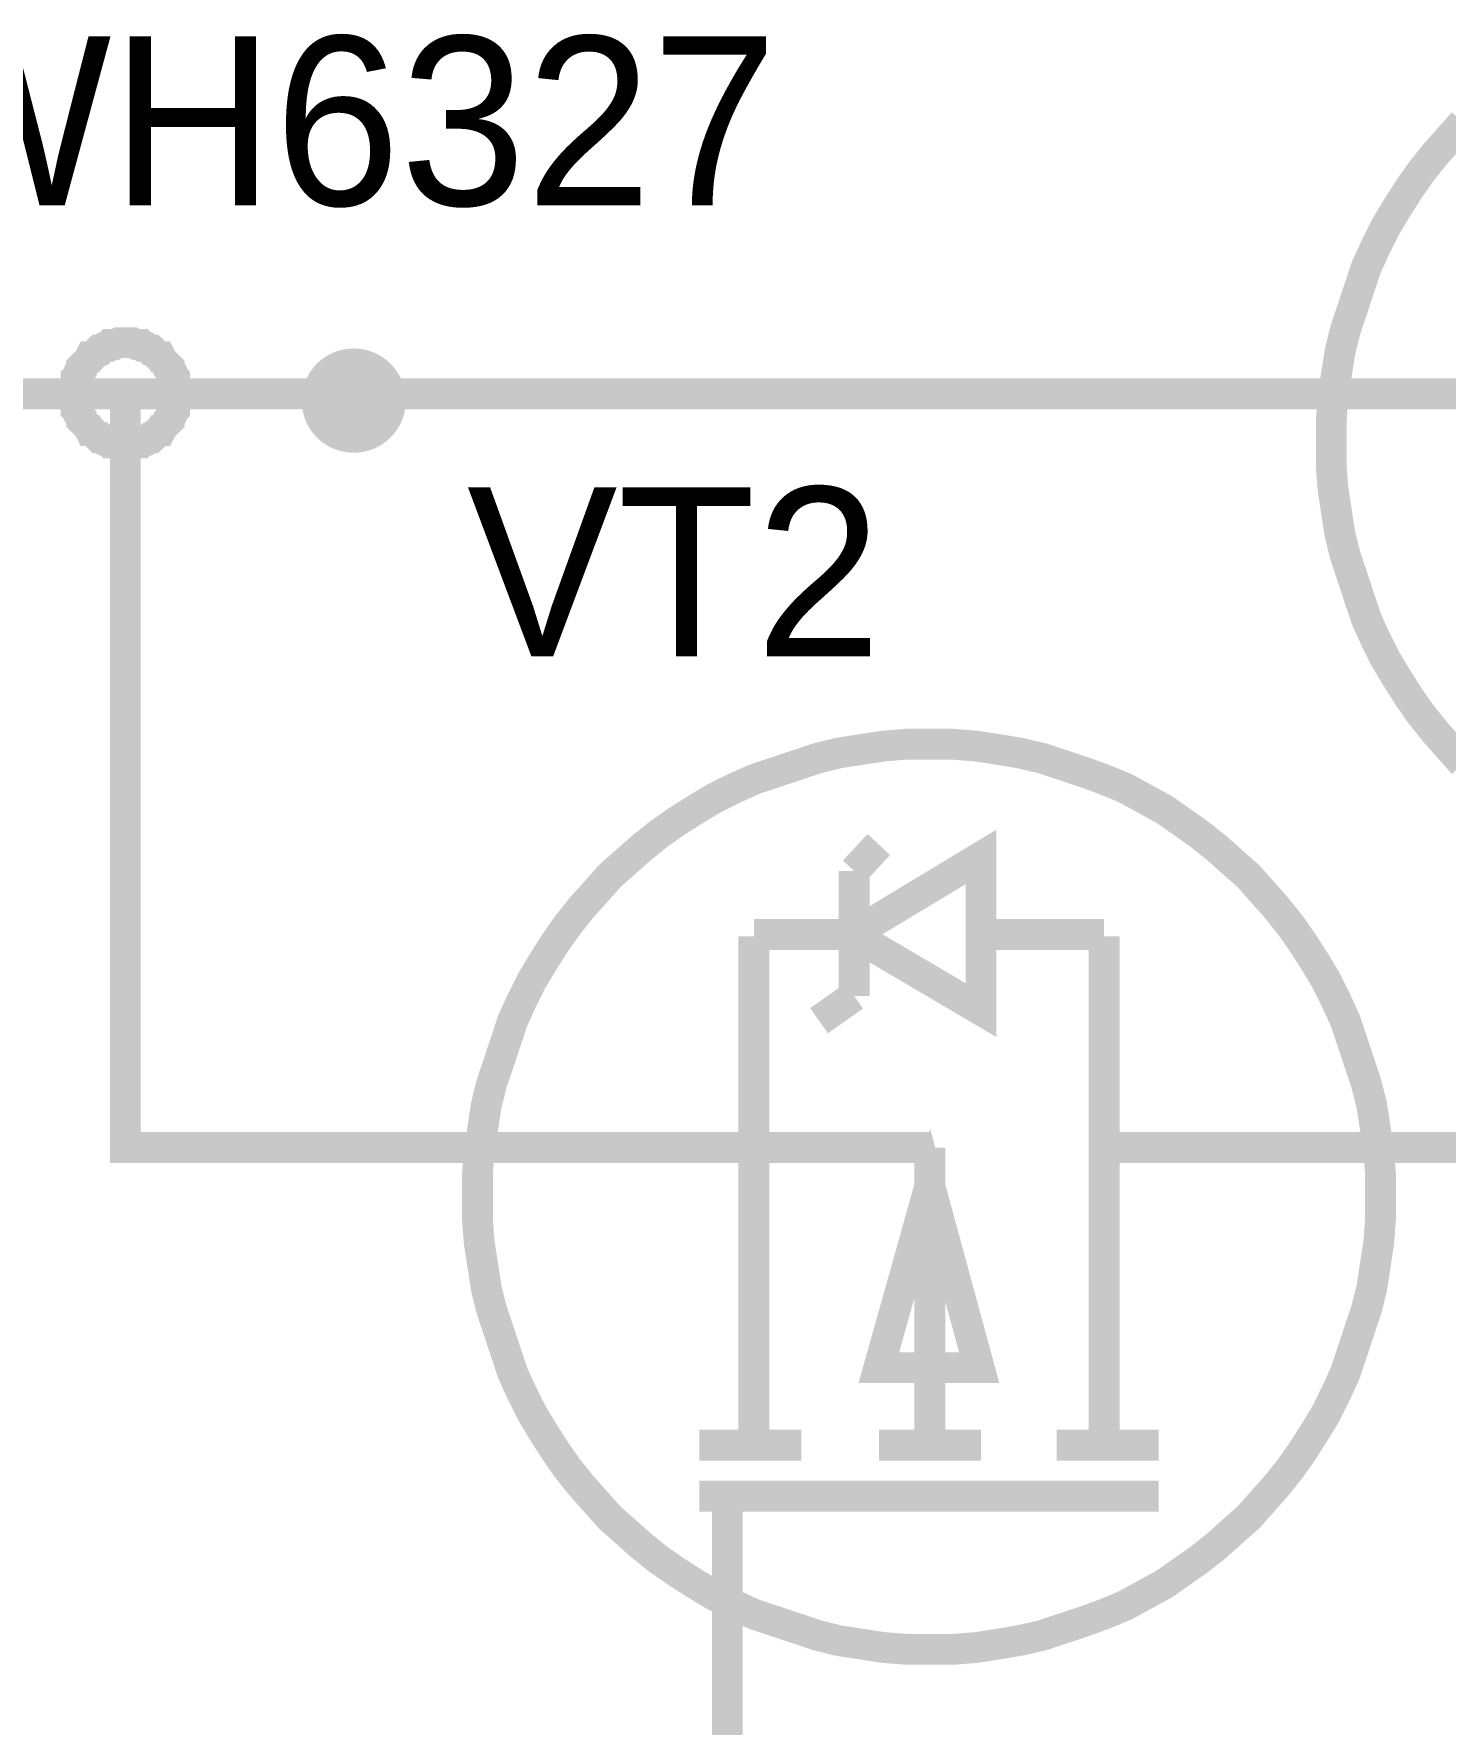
# Model space of a CAD drawing. Extents: x 7 to 406, y 3 to 288.
# Drawn here: x 103.38 to 117.14, y 73.6 to 90.07 of the extents above; entities that cross this region are included whole.
import ezdxf

# ---------------------------------------------------------------- set-up
doc = ezdxf.new("R2010")
doc.units = 0
doc.layers.add('SHEET', color=255, linetype='CONTINUOUS')

msp = doc.modelspace()

# ---------------------------------------------------------------- linework, layer by layer
at = {"layer": 'SHEET', "const_width": 0.3}
for points in [[(116.027, 86.086), (116.027, 86.309), (116.044, 86.532), (116.078, 86.755), (116.113, 86.978), (116.164, 87.184), (116.233, 87.39), (116.301, 87.596), (116.37, 87.802), (116.456, 87.99), (116.559, 88.196), (116.662, 88.368), (116.782, 88.557), (116.902, 88.728), (117.039, 88.9), (117.176, 89.054), (117.314, 89.209)], [(117.314, 89.209), (117.176, 89.054), (117.039, 88.9), (116.902, 88.728), (116.782, 88.557), (116.662, 88.368), (116.559, 88.196), (116.456, 87.99), (116.37, 87.802), (116.301, 87.596), (116.233, 87.39), (116.164, 87.184), (116.113, 86.978), (116.078, 86.755), (116.044, 86.532), (116.027, 86.309), (116.027, 86.086)], [(103.777, 86.566), (103.777, 86.583), (103.777, 86.618), (103.777, 86.635), (103.795, 86.669), (103.795, 86.686), (103.795, 86.721), (103.812, 86.738), (103.812, 86.755), (103.829, 86.789), (103.846, 86.806), (103.846, 86.824), (103.863, 86.841), (103.88, 86.858), (103.898, 86.875), (103.915, 86.892), (103.932, 86.926), (103.949, 86.926), (103.966, 86.944), (103.983, 86.961), (104.001, 86.978), (104.018, 86.995), (104.035, 86.995), (104.052, 87.012), (104.086, 87.029), (104.103, 87.029), (104.121, 87.047), (104.155, 87.047), (104.172, 87.047), (104.206, 87.064), (104.224, 87.064), (104.258, 87.064), (104.275, 87.064)], [(103.777, 86.566), (103.777, 86.583), (103.777, 86.618), (103.777, 86.635), (103.795, 86.669), (103.795, 86.686), (103.795, 86.721), (103.812, 86.738), (103.812, 86.755), (103.829, 86.789), (103.846, 86.806), (103.846, 86.824), (103.863, 86.841), (103.88, 86.858), (103.898, 86.875), (103.915, 86.892), (103.932, 86.926), (103.949, 86.926), (103.966, 86.944), (103.983, 86.961), (104.001, 86.978), (104.018, 86.995), (104.035, 86.995), (104.052, 87.012), (104.086, 87.029), (104.103, 87.029), (104.121, 87.047), (104.155, 87.047), (104.172, 87.047), (104.206, 87.064), (104.224, 87.064), (104.258, 87.064), (104.275, 87.064)], [(103.777, 86.566), (103.777, 86.583), (103.777, 86.618), (103.777, 86.635), (103.795, 86.669), (103.795, 86.686), (103.795, 86.721), (103.812, 86.738), (103.812, 86.755), (103.829, 86.789), (103.846, 86.806), (103.846, 86.824), (103.863, 86.841), (103.88, 86.858), (103.898, 86.875), (103.915, 86.892), (103.932, 86.926), (103.949, 86.926), (103.966, 86.944), (103.983, 86.961), (104.001, 86.978), (104.018, 86.995), (104.035, 86.995), (104.052, 87.012), (104.086, 87.029), (104.103, 87.029), (104.121, 87.047), (104.155, 87.047), (104.172, 87.047), (104.206, 87.064), (104.224, 87.064), (104.258, 87.064), (104.275, 87.064)], [(103.777, 86.566), (103.777, 86.583), (103.777, 86.618), (103.777, 86.635), (103.795, 86.669), (103.795, 86.686), (103.795, 86.721), (103.812, 86.738), (103.812, 86.755), (103.829, 86.789), (103.846, 86.806), (103.846, 86.824), (103.863, 86.841), (103.88, 86.858), (103.898, 86.875), (103.915, 86.892), (103.932, 86.926), (103.949, 86.926), (103.966, 86.944), (103.983, 86.961), (104.001, 86.978), (104.018, 86.995), (104.035, 86.995), (104.052, 87.012), (104.086, 87.029), (104.103, 87.029), (104.121, 87.047), (104.155, 87.047), (104.172, 87.047), (104.206, 87.064), (104.224, 87.064), (104.258, 87.064), (104.275, 87.064)], [(103.777, 86.566), (103.777, 86.583), (103.777, 86.618), (103.777, 86.635), (103.795, 86.669), (103.795, 86.686), (103.795, 86.721), (103.812, 86.738), (103.812, 86.755), (103.829, 86.789), (103.846, 86.806), (103.846, 86.824), (103.863, 86.841), (103.88, 86.858), (103.898, 86.875), (103.915, 86.892), (103.932, 86.926), (103.949, 86.926), (103.966, 86.944), (103.983, 86.961), (104.001, 86.978), (104.018, 86.995), (104.035, 86.995), (104.052, 87.012), (104.086, 87.029), (104.103, 87.029), (104.121, 87.047), (104.155, 87.047), (104.172, 87.047), (104.206, 87.064), (104.224, 87.064), (104.258, 87.064), (104.275, 87.064)], [(103.777, 86.566), (103.777, 86.583), (103.777, 86.618), (103.777, 86.635), (103.795, 86.669), (103.795, 86.686), (103.795, 86.721), (103.812, 86.738), (103.812, 86.755), (103.829, 86.789), (103.846, 86.806), (103.846, 86.824), (103.863, 86.841), (103.88, 86.858), (103.898, 86.875), (103.915, 86.892), (103.932, 86.926), (103.949, 86.926), (103.966, 86.944), (103.983, 86.961), (104.001, 86.978), (104.018, 86.995), (104.035, 86.995), (104.052, 87.012), (104.086, 87.029), (104.103, 87.029), (104.121, 87.047), (104.155, 87.047), (104.172, 87.047), (104.206, 87.064), (104.224, 87.064), (104.258, 87.064), (104.275, 87.064)], [(103.777, 86.566), (103.777, 86.583), (103.777, 86.618), (103.777, 86.635), (103.795, 86.669), (103.795, 86.686), (103.795, 86.721), (103.812, 86.738), (103.812, 86.755), (103.829, 86.789), (103.846, 86.806), (103.846, 86.824), (103.863, 86.841), (103.88, 86.858), (103.898, 86.875), (103.915, 86.892), (103.932, 86.926), (103.949, 86.926), (103.966, 86.944), (103.983, 86.961), (104.001, 86.978), (104.018, 86.995), (104.035, 86.995), (104.052, 87.012), (104.086, 87.029), (104.103, 87.029), (104.121, 87.047), (104.155, 87.047), (104.172, 87.047), (104.206, 87.064), (104.224, 87.064), (104.258, 87.064), (104.275, 87.064)], [(103.777, 86.566), (103.777, 86.583), (103.777, 86.618), (103.777, 86.635), (103.795, 86.669), (103.795, 86.686), (103.795, 86.721), (103.812, 86.738), (103.812, 86.755), (103.829, 86.789), (103.846, 86.806), (103.846, 86.824), (103.863, 86.841), (103.88, 86.858), (103.898, 86.875), (103.915, 86.892), (103.932, 86.926), (103.949, 86.926), (103.966, 86.944), (103.983, 86.961), (104.001, 86.978), (104.018, 86.995), (104.035, 86.995), (104.052, 87.012), (104.086, 87.029), (104.103, 87.029), (104.121, 87.047), (104.155, 87.047), (104.172, 87.047), (104.206, 87.064), (104.224, 87.064), (104.258, 87.064), (104.275, 87.064)], [(103.777, 86.566), (103.777, 86.583), (103.777, 86.618), (103.777, 86.635), (103.795, 86.669), (103.795, 86.686), (103.795, 86.721), (103.812, 86.738), (103.812, 86.755), (103.829, 86.789), (103.846, 86.806), (103.846, 86.824), (103.863, 86.841), (103.88, 86.858), (103.898, 86.875), (103.915, 86.892), (103.932, 86.926), (103.949, 86.926), (103.966, 86.944), (103.983, 86.961), (104.001, 86.978), (104.018, 86.995), (104.035, 86.995), (104.052, 87.012), (104.086, 87.029), (104.103, 87.029), (104.121, 87.047), (104.155, 87.047), (104.172, 87.047), (104.206, 87.064), (104.224, 87.064), (104.258, 87.064), (104.275, 87.064)], [(103.777, 86.566), (103.777, 86.583), (103.777, 86.618), (103.777, 86.635), (103.795, 86.669), (103.795, 86.686), (103.795, 86.721), (103.812, 86.738), (103.812, 86.755), (103.829, 86.789), (103.846, 86.806), (103.846, 86.824), (103.863, 86.841), (103.88, 86.858), (103.898, 86.875), (103.915, 86.892), (103.932, 86.926), (103.949, 86.926), (103.966, 86.944), (103.983, 86.961), (104.001, 86.978), (104.018, 86.995), (104.035, 86.995), (104.052, 87.012), (104.086, 87.029), (104.103, 87.029), (104.121, 87.047), (104.155, 87.047), (104.172, 87.047), (104.206, 87.064), (104.224, 87.064), (104.258, 87.064), (104.275, 87.064)], [(103.777, 86.566), (103.777, 86.583), (103.777, 86.618), (103.777, 86.635), (103.795, 86.669), (103.795, 86.686), (103.795, 86.721), (103.812, 86.738), (103.812, 86.755), (103.829, 86.789), (103.846, 86.806), (103.846, 86.824), (103.863, 86.841), (103.88, 86.858), (103.898, 86.875), (103.915, 86.892), (103.932, 86.926), (103.949, 86.926), (103.966, 86.944), (103.983, 86.961), (104.001, 86.978), (104.018, 86.995), (104.035, 86.995), (104.052, 87.012), (104.086, 87.029), (104.103, 87.029), (104.121, 87.047), (104.155, 87.047), (104.172, 87.047), (104.206, 87.064), (104.224, 87.064), (104.258, 87.064), (104.275, 87.064)], [(103.777, 86.566), (103.777, 86.583), (103.777, 86.618), (103.777, 86.635), (103.795, 86.669), (103.795, 86.686), (103.795, 86.721), (103.812, 86.738), (103.812, 86.755), (103.829, 86.789), (103.846, 86.806), (103.846, 86.824), (103.863, 86.841), (103.88, 86.858), (103.898, 86.875), (103.915, 86.892), (103.932, 86.926), (103.949, 86.926), (103.966, 86.944), (103.983, 86.961), (104.001, 86.978), (104.018, 86.995), (104.035, 86.995), (104.052, 87.012), (104.086, 87.029), (104.103, 87.029), (104.121, 87.047), (104.155, 87.047), (104.172, 87.047), (104.206, 87.064), (104.224, 87.064), (104.258, 87.064), (104.275, 87.064)], [(104.275, 87.064), (104.275, 87.064)], [(104.275, 87.064), (104.292, 87.064), (104.326, 87.064), (104.344, 87.064), (104.378, 87.047), (104.395, 87.047), (104.429, 87.047), (104.447, 87.029), (104.464, 87.029), (104.498, 87.012), (104.515, 86.995), (104.532, 86.995), (104.55, 86.978), (104.567, 86.961), (104.584, 86.944), (104.601, 86.926), (104.618, 86.926), (104.635, 86.892), (104.652, 86.875), (104.67, 86.858), (104.687, 86.841), (104.704, 86.824), (104.704, 86.806), (104.721, 86.789), (104.738, 86.755), (104.738, 86.738), (104.755, 86.721), (104.755, 86.686), (104.755, 86.669), (104.773, 86.635), (104.773, 86.618), (104.773, 86.583), (104.773, 86.566)], [(104.275, 87.064), (104.275, 87.064)], [(104.275, 87.064), (104.292, 87.064), (104.326, 87.064), (104.344, 87.064), (104.378, 87.047), (104.395, 87.047), (104.429, 87.047), (104.447, 87.029), (104.464, 87.029), (104.498, 87.012), (104.515, 86.995), (104.532, 86.995), (104.55, 86.978), (104.567, 86.961), (104.584, 86.944), (104.601, 86.926), (104.618, 86.926), (104.635, 86.892), (104.652, 86.875), (104.67, 86.858), (104.687, 86.841), (104.704, 86.824), (104.704, 86.806), (104.721, 86.789), (104.738, 86.755), (104.738, 86.738), (104.755, 86.721), (104.755, 86.686), (104.755, 86.669), (104.773, 86.635), (104.773, 86.618), (104.773, 86.583), (104.773, 86.566)], [(104.275, 87.064), (104.275, 87.064)], [(104.275, 87.064), (104.292, 87.064), (104.326, 87.064), (104.344, 87.064), (104.378, 87.047), (104.395, 87.047), (104.429, 87.047), (104.447, 87.029), (104.464, 87.029), (104.498, 87.012), (104.515, 86.995), (104.532, 86.995), (104.55, 86.978), (104.567, 86.961), (104.584, 86.944), (104.601, 86.926), (104.618, 86.926), (104.635, 86.892), (104.652, 86.875), (104.67, 86.858), (104.687, 86.841), (104.704, 86.824), (104.704, 86.806), (104.721, 86.789), (104.738, 86.755), (104.738, 86.738), (104.755, 86.721), (104.755, 86.686), (104.755, 86.669), (104.773, 86.635), (104.773, 86.618), (104.773, 86.583), (104.773, 86.566)], [(104.275, 87.064), (104.275, 87.064)], [(104.275, 87.064), (104.292, 87.064), (104.326, 87.064), (104.344, 87.064), (104.378, 87.047), (104.395, 87.047), (104.429, 87.047), (104.447, 87.029), (104.464, 87.029), (104.498, 87.012), (104.515, 86.995), (104.532, 86.995), (104.55, 86.978), (104.567, 86.961), (104.584, 86.944), (104.601, 86.926), (104.618, 86.926), (104.635, 86.892), (104.652, 86.875), (104.67, 86.858), (104.687, 86.841), (104.704, 86.824), (104.704, 86.806), (104.721, 86.789), (104.738, 86.755), (104.738, 86.738), (104.755, 86.721), (104.755, 86.686), (104.755, 86.669), (104.773, 86.635), (104.773, 86.618), (104.773, 86.583), (104.773, 86.566)], [(104.275, 87.064), (104.275, 87.064)], [(104.275, 87.064), (104.292, 87.064), (104.326, 87.064), (104.344, 87.064), (104.378, 87.047), (104.395, 87.047), (104.429, 87.047), (104.447, 87.029), (104.464, 87.029), (104.498, 87.012), (104.515, 86.995), (104.532, 86.995), (104.55, 86.978), (104.567, 86.961), (104.584, 86.944), (104.601, 86.926), (104.618, 86.926), (104.635, 86.892), (104.652, 86.875), (104.67, 86.858), (104.687, 86.841), (104.704, 86.824), (104.704, 86.806), (104.721, 86.789), (104.738, 86.755), (104.738, 86.738), (104.755, 86.721), (104.755, 86.686), (104.755, 86.669), (104.773, 86.635), (104.773, 86.618), (104.773, 86.583), (104.773, 86.566)], [(104.275, 87.064), (104.275, 87.064)], [(104.275, 87.064), (104.292, 87.064), (104.326, 87.064), (104.344, 87.064), (104.378, 87.047), (104.395, 87.047), (104.429, 87.047), (104.447, 87.029), (104.464, 87.029), (104.498, 87.012), (104.515, 86.995), (104.532, 86.995), (104.55, 86.978), (104.567, 86.961), (104.584, 86.944), (104.601, 86.926), (104.618, 86.926), (104.635, 86.892), (104.652, 86.875), (104.67, 86.858), (104.687, 86.841), (104.704, 86.824), (104.704, 86.806), (104.721, 86.789), (104.738, 86.755), (104.738, 86.738), (104.755, 86.721), (104.755, 86.686), (104.755, 86.669), (104.773, 86.635), (104.773, 86.618), (104.773, 86.583), (104.773, 86.566)], [(104.275, 87.064), (104.275, 87.064)], [(104.275, 87.064), (104.292, 87.064), (104.326, 87.064), (104.344, 87.064), (104.378, 87.047), (104.395, 87.047), (104.429, 87.047), (104.447, 87.029), (104.464, 87.029), (104.498, 87.012), (104.515, 86.995), (104.532, 86.995), (104.55, 86.978), (104.567, 86.961), (104.584, 86.944), (104.601, 86.926), (104.618, 86.926), (104.635, 86.892), (104.652, 86.875), (104.67, 86.858), (104.687, 86.841), (104.704, 86.824), (104.704, 86.806), (104.721, 86.789), (104.738, 86.755), (104.738, 86.738), (104.755, 86.721), (104.755, 86.686), (104.755, 86.669), (104.773, 86.635), (104.773, 86.618), (104.773, 86.583), (104.773, 86.566)], [(104.275, 87.064), (104.275, 87.064)], [(104.275, 87.064), (104.292, 87.064), (104.326, 87.064), (104.344, 87.064), (104.378, 87.047), (104.395, 87.047), (104.429, 87.047), (104.447, 87.029), (104.464, 87.029), (104.498, 87.012), (104.515, 86.995), (104.532, 86.995), (104.55, 86.978), (104.567, 86.961), (104.584, 86.944), (104.601, 86.926), (104.618, 86.926), (104.635, 86.892), (104.652, 86.875), (104.67, 86.858), (104.687, 86.841), (104.704, 86.824), (104.704, 86.806), (104.721, 86.789), (104.738, 86.755), (104.738, 86.738), (104.755, 86.721), (104.755, 86.686), (104.755, 86.669), (104.773, 86.635), (104.773, 86.618), (104.773, 86.583), (104.773, 86.566)], [(104.275, 87.064), (104.275, 87.064)], [(104.275, 87.064), (104.292, 87.064), (104.326, 87.064), (104.344, 87.064), (104.378, 87.047), (104.395, 87.047), (104.429, 87.047), (104.447, 87.029), (104.464, 87.029), (104.498, 87.012), (104.515, 86.995), (104.532, 86.995), (104.55, 86.978), (104.567, 86.961), (104.584, 86.944), (104.601, 86.926), (104.618, 86.926), (104.635, 86.892), (104.652, 86.875), (104.67, 86.858), (104.687, 86.841), (104.704, 86.824), (104.704, 86.806), (104.721, 86.789), (104.738, 86.755), (104.738, 86.738), (104.755, 86.721), (104.755, 86.686), (104.755, 86.669), (104.773, 86.635), (104.773, 86.618), (104.773, 86.583), (104.773, 86.566)], [(104.275, 87.064), (104.275, 87.064)], [(104.275, 87.064), (104.292, 87.064), (104.326, 87.064), (104.344, 87.064), (104.378, 87.047), (104.395, 87.047), (104.429, 87.047), (104.447, 87.029), (104.464, 87.029), (104.498, 87.012), (104.515, 86.995), (104.532, 86.995), (104.55, 86.978), (104.567, 86.961), (104.584, 86.944), (104.601, 86.926), (104.618, 86.926), (104.635, 86.892), (104.652, 86.875), (104.67, 86.858), (104.687, 86.841), (104.704, 86.824), (104.704, 86.806), (104.721, 86.789), (104.738, 86.755), (104.738, 86.738), (104.755, 86.721), (104.755, 86.686), (104.755, 86.669), (104.773, 86.635), (104.773, 86.618), (104.773, 86.583), (104.773, 86.566)], [(104.275, 87.064), (104.275, 87.064)], [(104.275, 87.064), (104.292, 87.064), (104.326, 87.064), (104.344, 87.064), (104.378, 87.047), (104.395, 87.047), (104.429, 87.047), (104.447, 87.029), (104.464, 87.029), (104.498, 87.012), (104.515, 86.995), (104.532, 86.995), (104.55, 86.978), (104.567, 86.961), (104.584, 86.944), (104.601, 86.926), (104.618, 86.926), (104.635, 86.892), (104.652, 86.875), (104.67, 86.858), (104.687, 86.841), (104.704, 86.824), (104.704, 86.806), (104.721, 86.789), (104.738, 86.755), (104.738, 86.738), (104.755, 86.721), (104.755, 86.686), (104.755, 86.669), (104.773, 86.635), (104.773, 86.618), (104.773, 86.583), (104.773, 86.566)], [(104.275, 87.064), (104.275, 87.064)], [(104.275, 87.064), (104.292, 87.064), (104.326, 87.064), (104.344, 87.064), (104.378, 87.047), (104.395, 87.047), (104.429, 87.047), (104.447, 87.029), (104.464, 87.029), (104.498, 87.012), (104.515, 86.995), (104.532, 86.995), (104.55, 86.978), (104.567, 86.961), (104.584, 86.944), (104.601, 86.926), (104.618, 86.926), (104.635, 86.892), (104.652, 86.875), (104.67, 86.858), (104.687, 86.841), (104.704, 86.824), (104.704, 86.806), (104.721, 86.789), (104.738, 86.755), (104.738, 86.738), (104.755, 86.721), (104.755, 86.686), (104.755, 86.669), (104.773, 86.635), (104.773, 86.618), (104.773, 86.583), (104.773, 86.566)], [(104.275, 86.566), (96.452, 86.566), (84.202, 86.566), (68.539, 86.566)], [(104.275, 86.069), (104.258, 86.069), (104.224, 86.069), (104.206, 86.069), (104.172, 86.086), (104.155, 86.086), (104.121, 86.086), (104.103, 86.103), (104.086, 86.103), (104.052, 86.12), (104.035, 86.137), (104.018, 86.137), (104.001, 86.154), (103.983, 86.172), (103.966, 86.189), (103.949, 86.206), (103.932, 86.206), (103.915, 86.24), (103.898, 86.257), (103.88, 86.274), (103.863, 86.292), (103.846, 86.309), (103.846, 86.326), (103.829, 86.343), (103.812, 86.377), (103.812, 86.395), (103.795, 86.412), (103.795, 86.446), (103.795, 86.463), (103.777, 86.498), (103.777, 86.515), (103.777, 86.549), (103.777, 86.566)], [(103.777, 86.566), (103.777, 86.566)], [(104.275, 86.069), (104.258, 86.069), (104.224, 86.069), (104.206, 86.069), (104.172, 86.086), (104.155, 86.086), (104.121, 86.086), (104.103, 86.103), (104.086, 86.103), (104.052, 86.12), (104.035, 86.137), (104.018, 86.137), (104.001, 86.154), (103.983, 86.172), (103.966, 86.189), (103.949, 86.206), (103.932, 86.206), (103.915, 86.24), (103.898, 86.257), (103.88, 86.274), (103.863, 86.292), (103.846, 86.309), (103.846, 86.326), (103.829, 86.343), (103.812, 86.377), (103.812, 86.395), (103.795, 86.412), (103.795, 86.446), (103.795, 86.463), (103.777, 86.498), (103.777, 86.515), (103.777, 86.549), (103.777, 86.566)], [(103.777, 86.566), (103.777, 86.566)], [(104.275, 86.069), (104.258, 86.069), (104.224, 86.069), (104.206, 86.069), (104.172, 86.086), (104.155, 86.086), (104.121, 86.086), (104.103, 86.103), (104.086, 86.103), (104.052, 86.12), (104.035, 86.137), (104.018, 86.137), (104.001, 86.154), (103.983, 86.172), (103.966, 86.189), (103.949, 86.206), (103.932, 86.206), (103.915, 86.24), (103.898, 86.257), (103.88, 86.274), (103.863, 86.292), (103.846, 86.309), (103.846, 86.326), (103.829, 86.343), (103.812, 86.377), (103.812, 86.395), (103.795, 86.412), (103.795, 86.446), (103.795, 86.463), (103.777, 86.498), (103.777, 86.515), (103.777, 86.549), (103.777, 86.566)], [(103.777, 86.566), (103.777, 86.566)], [(104.275, 86.069), (104.258, 86.069), (104.224, 86.069), (104.206, 86.069), (104.172, 86.086), (104.155, 86.086), (104.121, 86.086), (104.103, 86.103), (104.086, 86.103), (104.052, 86.12), (104.035, 86.137), (104.018, 86.137), (104.001, 86.154), (103.983, 86.172), (103.966, 86.189), (103.949, 86.206), (103.932, 86.206), (103.915, 86.24), (103.898, 86.257), (103.88, 86.274), (103.863, 86.292), (103.846, 86.309), (103.846, 86.326), (103.829, 86.343), (103.812, 86.377), (103.812, 86.395), (103.795, 86.412), (103.795, 86.446), (103.795, 86.463), (103.777, 86.498), (103.777, 86.515), (103.777, 86.549), (103.777, 86.566)], [(103.777, 86.566), (103.777, 86.566)], [(104.275, 86.069), (104.258, 86.069), (104.224, 86.069), (104.206, 86.069), (104.172, 86.086), (104.155, 86.086), (104.121, 86.086), (104.103, 86.103), (104.086, 86.103), (104.052, 86.12), (104.035, 86.137), (104.018, 86.137), (104.001, 86.154), (103.983, 86.172), (103.966, 86.189), (103.949, 86.206), (103.932, 86.206), (103.915, 86.24), (103.898, 86.257), (103.88, 86.274), (103.863, 86.292), (103.846, 86.309), (103.846, 86.326), (103.829, 86.343), (103.812, 86.377), (103.812, 86.395), (103.795, 86.412), (103.795, 86.446), (103.795, 86.463), (103.777, 86.498), (103.777, 86.515), (103.777, 86.549), (103.777, 86.566)], [(103.777, 86.566), (103.777, 86.566)], [(104.275, 86.069), (104.258, 86.069), (104.224, 86.069), (104.206, 86.069), (104.172, 86.086), (104.155, 86.086), (104.121, 86.086), (104.103, 86.103), (104.086, 86.103), (104.052, 86.12), (104.035, 86.137), (104.018, 86.137), (104.001, 86.154), (103.983, 86.172), (103.966, 86.189), (103.949, 86.206), (103.932, 86.206), (103.915, 86.24), (103.898, 86.257), (103.88, 86.274), (103.863, 86.292), (103.846, 86.309), (103.846, 86.326), (103.829, 86.343), (103.812, 86.377), (103.812, 86.395), (103.795, 86.412), (103.795, 86.446), (103.795, 86.463), (103.777, 86.498), (103.777, 86.515), (103.777, 86.549), (103.777, 86.566)], [(103.777, 86.566), (103.777, 86.566)], [(104.275, 86.069), (104.258, 86.069), (104.224, 86.069), (104.206, 86.069), (104.172, 86.086), (104.155, 86.086), (104.121, 86.086), (104.103, 86.103), (104.086, 86.103), (104.052, 86.12), (104.035, 86.137), (104.018, 86.137), (104.001, 86.154), (103.983, 86.172), (103.966, 86.189), (103.949, 86.206), (103.932, 86.206), (103.915, 86.24), (103.898, 86.257), (103.88, 86.274), (103.863, 86.292), (103.846, 86.309), (103.846, 86.326), (103.829, 86.343), (103.812, 86.377), (103.812, 86.395), (103.795, 86.412), (103.795, 86.446), (103.795, 86.463), (103.777, 86.498), (103.777, 86.515), (103.777, 86.549), (103.777, 86.566)], [(103.777, 86.566), (103.777, 86.566)], [(104.275, 86.069), (104.258, 86.069), (104.224, 86.069), (104.206, 86.069), (104.172, 86.086), (104.155, 86.086), (104.121, 86.086), (104.103, 86.103), (104.086, 86.103), (104.052, 86.12), (104.035, 86.137), (104.018, 86.137), (104.001, 86.154), (103.983, 86.172), (103.966, 86.189), (103.949, 86.206), (103.932, 86.206), (103.915, 86.24), (103.898, 86.257), (103.88, 86.274), (103.863, 86.292), (103.846, 86.309), (103.846, 86.326), (103.829, 86.343), (103.812, 86.377), (103.812, 86.395), (103.795, 86.412), (103.795, 86.446), (103.795, 86.463), (103.777, 86.498), (103.777, 86.515), (103.777, 86.549), (103.777, 86.566)], [(103.777, 86.566), (103.777, 86.566)], [(104.275, 86.069), (104.258, 86.069), (104.224, 86.069), (104.206, 86.069), (104.172, 86.086), (104.155, 86.086), (104.121, 86.086), (104.103, 86.103), (104.086, 86.103), (104.052, 86.12), (104.035, 86.137), (104.018, 86.137), (104.001, 86.154), (103.983, 86.172), (103.966, 86.189), (103.949, 86.206), (103.932, 86.206), (103.915, 86.24), (103.898, 86.257), (103.88, 86.274), (103.863, 86.292), (103.846, 86.309), (103.846, 86.326), (103.829, 86.343), (103.812, 86.377), (103.812, 86.395), (103.795, 86.412), (103.795, 86.446), (103.795, 86.463), (103.777, 86.498), (103.777, 86.515), (103.777, 86.549), (103.777, 86.566)], [(103.777, 86.566), (103.777, 86.566)], [(104.275, 86.069), (104.258, 86.069), (104.224, 86.069), (104.206, 86.069), (104.172, 86.086), (104.155, 86.086), (104.121, 86.086), (104.103, 86.103), (104.086, 86.103), (104.052, 86.12), (104.035, 86.137), (104.018, 86.137), (104.001, 86.154), (103.983, 86.172), (103.966, 86.189), (103.949, 86.206), (103.932, 86.206), (103.915, 86.24), (103.898, 86.257), (103.88, 86.274), (103.863, 86.292), (103.846, 86.309), (103.846, 86.326), (103.829, 86.343), (103.812, 86.377), (103.812, 86.395), (103.795, 86.412), (103.795, 86.446), (103.795, 86.463), (103.777, 86.498), (103.777, 86.515), (103.777, 86.549), (103.777, 86.566)], [(103.777, 86.566), (103.777, 86.566)], [(104.275, 86.069), (104.258, 86.069), (104.224, 86.069), (104.206, 86.069), (104.172, 86.086), (104.155, 86.086), (104.121, 86.086), (104.103, 86.103), (104.086, 86.103), (104.052, 86.12), (104.035, 86.137), (104.018, 86.137), (104.001, 86.154), (103.983, 86.172), (103.966, 86.189), (103.949, 86.206), (103.932, 86.206), (103.915, 86.24), (103.898, 86.257), (103.88, 86.274), (103.863, 86.292), (103.846, 86.309), (103.846, 86.326), (103.829, 86.343), (103.812, 86.377), (103.812, 86.395), (103.795, 86.412), (103.795, 86.446), (103.795, 86.463), (103.777, 86.498), (103.777, 86.515), (103.777, 86.549), (103.777, 86.566)], [(103.777, 86.566), (103.777, 86.566)], [(104.275, 86.069), (104.258, 86.069), (104.224, 86.069), (104.206, 86.069), (104.172, 86.086), (104.155, 86.086), (104.121, 86.086), (104.103, 86.103), (104.086, 86.103), (104.052, 86.12), (104.035, 86.137), (104.018, 86.137), (104.001, 86.154), (103.983, 86.172), (103.966, 86.189), (103.949, 86.206), (103.932, 86.206), (103.915, 86.24), (103.898, 86.257), (103.88, 86.274), (103.863, 86.292), (103.846, 86.309), (103.846, 86.326), (103.829, 86.343), (103.812, 86.377), (103.812, 86.395), (103.795, 86.412), (103.795, 86.446), (103.795, 86.463), (103.777, 86.498), (103.777, 86.515), (103.777, 86.549), (103.777, 86.566)], [(103.777, 86.566), (103.777, 86.566)], [(106.231, 79.222), (104.275, 79.222), (104.275, 86.566)], [(104.773, 86.566), (104.773, 86.549), (104.773, 86.515), (104.773, 86.498), (104.755, 86.463), (104.755, 86.446), (104.755, 86.412), (104.738, 86.395), (104.738, 86.377), (104.721, 86.343), (104.704, 86.326), (104.704, 86.309), (104.687, 86.292), (104.67, 86.274), (104.652, 86.257), (104.635, 86.24), (104.618, 86.206), (104.601, 86.206), (104.584, 86.189), (104.567, 86.172), (104.55, 86.154), (104.532, 86.137), (104.515, 86.137), (104.498, 86.12), (104.464, 86.103), (104.447, 86.103), (104.429, 86.086), (104.395, 86.086), (104.378, 86.086), (104.344, 86.069), (104.326, 86.069), (104.292, 86.069), (104.275, 86.069)], [(104.773, 86.566), (104.773, 86.549), (104.773, 86.515), (104.773, 86.498), (104.755, 86.463), (104.755, 86.446), (104.755, 86.412), (104.738, 86.395), (104.738, 86.377), (104.721, 86.343), (104.704, 86.326), (104.704, 86.309), (104.687, 86.292), (104.67, 86.274), (104.652, 86.257), (104.635, 86.24), (104.618, 86.206), (104.601, 86.206), (104.584, 86.189), (104.567, 86.172), (104.55, 86.154), (104.532, 86.137), (104.515, 86.137), (104.498, 86.12), (104.464, 86.103), (104.447, 86.103), (104.429, 86.086), (104.395, 86.086), (104.378, 86.086), (104.344, 86.069), (104.326, 86.069), (104.292, 86.069), (104.275, 86.069)], [(104.275, 86.566), (114.552, 86.566)], [(104.773, 86.566), (104.773, 86.549), (104.773, 86.515), (104.773, 86.498), (104.755, 86.463), (104.755, 86.446), (104.755, 86.412), (104.738, 86.395), (104.738, 86.377), (104.721, 86.343), (104.704, 86.326), (104.704, 86.309), (104.687, 86.292), (104.67, 86.274), (104.652, 86.257), (104.635, 86.24), (104.618, 86.206), (104.601, 86.206), (104.584, 86.189), (104.567, 86.172), (104.55, 86.154), (104.532, 86.137), (104.515, 86.137), (104.498, 86.12), (104.464, 86.103), (104.447, 86.103), (104.429, 86.086), (104.395, 86.086), (104.378, 86.086), (104.344, 86.069), (104.326, 86.069), (104.292, 86.069), (104.275, 86.069)], [(104.773, 86.566), (104.773, 86.549), (104.773, 86.515), (104.773, 86.498), (104.755, 86.463), (104.755, 86.446), (104.755, 86.412), (104.738, 86.395), (104.738, 86.377), (104.721, 86.343), (104.704, 86.326), (104.704, 86.309), (104.687, 86.292), (104.67, 86.274), (104.652, 86.257), (104.635, 86.24), (104.618, 86.206), (104.601, 86.206), (104.584, 86.189), (104.567, 86.172), (104.55, 86.154), (104.532, 86.137), (104.515, 86.137), (104.498, 86.12), (104.464, 86.103), (104.447, 86.103), (104.429, 86.086), (104.395, 86.086), (104.378, 86.086), (104.344, 86.069), (104.326, 86.069), (104.292, 86.069), (104.275, 86.069)], [(104.773, 86.566), (104.773, 86.549), (104.773, 86.515), (104.773, 86.498), (104.755, 86.463), (104.755, 86.446), (104.755, 86.412), (104.738, 86.395), (104.738, 86.377), (104.721, 86.343), (104.704, 86.326), (104.704, 86.309), (104.687, 86.292), (104.67, 86.274), (104.652, 86.257), (104.635, 86.24), (104.618, 86.206), (104.601, 86.206), (104.584, 86.189), (104.567, 86.172), (104.55, 86.154), (104.532, 86.137), (104.515, 86.137), (104.498, 86.12), (104.464, 86.103), (104.447, 86.103), (104.429, 86.086), (104.395, 86.086), (104.378, 86.086), (104.344, 86.069), (104.326, 86.069), (104.292, 86.069), (104.275, 86.069)], [(104.773, 86.566), (104.773, 86.549), (104.773, 86.515), (104.773, 86.498), (104.755, 86.463), (104.755, 86.446), (104.755, 86.412), (104.738, 86.395), (104.738, 86.377), (104.721, 86.343), (104.704, 86.326), (104.704, 86.309), (104.687, 86.292), (104.67, 86.274), (104.652, 86.257), (104.635, 86.24), (104.618, 86.206), (104.601, 86.206), (104.584, 86.189), (104.567, 86.172), (104.55, 86.154), (104.532, 86.137), (104.515, 86.137), (104.498, 86.12), (104.464, 86.103), (104.447, 86.103), (104.429, 86.086), (104.395, 86.086), (104.378, 86.086), (104.344, 86.069), (104.326, 86.069), (104.292, 86.069), (104.275, 86.069)], [(104.773, 86.566), (104.773, 86.549), (104.773, 86.515), (104.773, 86.498), (104.755, 86.463), (104.755, 86.446), (104.755, 86.412), (104.738, 86.395), (104.738, 86.377), (104.721, 86.343), (104.704, 86.326), (104.704, 86.309), (104.687, 86.292), (104.67, 86.274), (104.652, 86.257), (104.635, 86.24), (104.618, 86.206), (104.601, 86.206), (104.584, 86.189), (104.567, 86.172), (104.55, 86.154), (104.532, 86.137), (104.515, 86.137), (104.498, 86.12), (104.464, 86.103), (104.447, 86.103), (104.429, 86.086), (104.395, 86.086), (104.378, 86.086), (104.344, 86.069), (104.326, 86.069), (104.292, 86.069), (104.275, 86.069)], [(104.773, 86.566), (104.773, 86.549), (104.773, 86.515), (104.773, 86.498), (104.755, 86.463), (104.755, 86.446), (104.755, 86.412), (104.738, 86.395), (104.738, 86.377), (104.721, 86.343), (104.704, 86.326), (104.704, 86.309), (104.687, 86.292), (104.67, 86.274), (104.652, 86.257), (104.635, 86.24), (104.618, 86.206), (104.601, 86.206), (104.584, 86.189), (104.567, 86.172), (104.55, 86.154), (104.532, 86.137), (104.515, 86.137), (104.498, 86.12), (104.464, 86.103), (104.447, 86.103), (104.429, 86.086), (104.395, 86.086), (104.378, 86.086), (104.344, 86.069), (104.326, 86.069), (104.292, 86.069), (104.275, 86.069)], [(104.773, 86.566), (104.773, 86.549), (104.773, 86.515), (104.773, 86.498), (104.755, 86.463), (104.755, 86.446), (104.755, 86.412), (104.738, 86.395), (104.738, 86.377), (104.721, 86.343), (104.704, 86.326), (104.704, 86.309), (104.687, 86.292), (104.67, 86.274), (104.652, 86.257), (104.635, 86.24), (104.618, 86.206), (104.601, 86.206), (104.584, 86.189), (104.567, 86.172), (104.55, 86.154), (104.532, 86.137), (104.515, 86.137), (104.498, 86.12), (104.464, 86.103), (104.447, 86.103), (104.429, 86.086), (104.395, 86.086), (104.378, 86.086), (104.344, 86.069), (104.326, 86.069), (104.292, 86.069), (104.275, 86.069)], [(104.773, 86.566), (104.773, 86.549), (104.773, 86.515), (104.773, 86.498), (104.755, 86.463), (104.755, 86.446), (104.755, 86.412), (104.738, 86.395), (104.738, 86.377), (104.721, 86.343), (104.704, 86.326), (104.704, 86.309), (104.687, 86.292), (104.67, 86.274), (104.652, 86.257), (104.635, 86.24), (104.618, 86.206), (104.601, 86.206), (104.584, 86.189), (104.567, 86.172), (104.55, 86.154), (104.532, 86.137), (104.515, 86.137), (104.498, 86.12), (104.464, 86.103), (104.447, 86.103), (104.429, 86.086), (104.395, 86.086), (104.378, 86.086), (104.344, 86.069), (104.326, 86.069), (104.292, 86.069), (104.275, 86.069)], [(104.773, 86.566), (104.773, 86.549), (104.773, 86.515), (104.773, 86.498), (104.755, 86.463), (104.755, 86.446), (104.755, 86.412), (104.738, 86.395), (104.738, 86.377), (104.721, 86.343), (104.704, 86.326), (104.704, 86.309), (104.687, 86.292), (104.67, 86.274), (104.652, 86.257), (104.635, 86.24), (104.618, 86.206), (104.601, 86.206), (104.584, 86.189), (104.567, 86.172), (104.55, 86.154), (104.532, 86.137), (104.515, 86.137), (104.498, 86.12), (104.464, 86.103), (104.447, 86.103), (104.429, 86.086), (104.395, 86.086), (104.378, 86.086), (104.344, 86.069), (104.326, 86.069), (104.292, 86.069), (104.275, 86.069)], [(104.773, 86.566), (104.773, 86.549), (104.773, 86.515), (104.773, 86.498), (104.755, 86.463), (104.755, 86.446), (104.755, 86.412), (104.738, 86.395), (104.738, 86.377), (104.721, 86.343), (104.704, 86.326), (104.704, 86.309), (104.687, 86.292), (104.67, 86.274), (104.652, 86.257), (104.635, 86.24), (104.618, 86.206), (104.601, 86.206), (104.584, 86.189), (104.567, 86.172), (104.55, 86.154), (104.532, 86.137), (104.515, 86.137), (104.498, 86.12), (104.464, 86.103), (104.447, 86.103), (104.429, 86.086), (104.395, 86.086), (104.378, 86.086), (104.344, 86.069), (104.326, 86.069), (104.292, 86.069), (104.275, 86.069)], [(104.773, 86.566), (104.773, 86.566), (104.773, 86.566), (104.773, 86.566), (104.773, 86.566), (104.773, 86.566), (104.773, 86.566), (104.773, 86.566), (104.773, 86.566), (104.773, 86.566), (104.773, 86.566), (104.773, 86.566), (104.773, 86.566), (104.773, 86.566), (104.773, 86.566), (104.773, 86.566), (104.773, 86.566), (104.773, 86.566), (104.773, 86.566), (104.773, 86.566), (104.773, 86.566), (104.773, 86.566), (104.773, 86.566), (104.773, 86.566), (104.773, 86.566), (104.773, 86.566), (104.773, 86.566), (104.773, 86.566), (104.773, 86.566), (104.773, 86.566), (104.773, 86.566), (104.773, 86.566), (104.773, 86.566)], [(104.773, 86.566), (104.773, 86.566)], [(104.773, 86.566), (104.773, 86.566), (104.773, 86.566), (104.773, 86.566), (104.773, 86.566), (104.773, 86.566), (104.773, 86.566), (104.773, 86.566), (104.773, 86.566), (104.773, 86.566), (104.773, 86.566), (104.773, 86.566), (104.773, 86.566), (104.773, 86.566), (104.773, 86.566), (104.773, 86.566), (104.773, 86.566), (104.773, 86.566), (104.773, 86.566), (104.773, 86.566), (104.773, 86.566), (104.773, 86.566), (104.773, 86.566), (104.773, 86.566), (104.773, 86.566), (104.773, 86.566), (104.773, 86.566), (104.773, 86.566), (104.773, 86.566), (104.773, 86.566), (104.773, 86.566), (104.773, 86.566), (104.773, 86.566)], [(104.773, 86.566), (104.773, 86.566)], [(104.773, 86.566), (104.773, 86.566), (104.773, 86.566), (104.773, 86.566), (104.773, 86.566), (104.773, 86.566), (104.773, 86.566), (104.773, 86.566), (104.773, 86.566), (104.773, 86.566), (104.773, 86.566), (104.773, 86.566), (104.773, 86.566), (104.773, 86.566), (104.773, 86.566), (104.773, 86.566), (104.773, 86.566), (104.773, 86.566), (104.773, 86.566), (104.773, 86.566), (104.773, 86.566), (104.773, 86.566), (104.773, 86.566), (104.773, 86.566), (104.773, 86.566), (104.773, 86.566), (104.773, 86.566), (104.773, 86.566), (104.773, 86.566), (104.773, 86.566), (104.773, 86.566), (104.773, 86.566), (104.773, 86.566)], [(104.773, 86.566), (104.773, 86.566)], [(104.773, 86.566), (104.773, 86.566), (104.773, 86.566), (104.773, 86.566), (104.773, 86.566), (104.773, 86.566), (104.773, 86.566), (104.773, 86.566), (104.773, 86.566), (104.773, 86.566), (104.773, 86.566), (104.773, 86.566), (104.773, 86.566), (104.773, 86.566), (104.773, 86.566), (104.773, 86.566), (104.773, 86.566), (104.773, 86.566), (104.773, 86.566), (104.773, 86.566), (104.773, 86.566), (104.773, 86.566), (104.773, 86.566), (104.773, 86.566), (104.773, 86.566), (104.773, 86.566), (104.773, 86.566), (104.773, 86.566), (104.773, 86.566), (104.773, 86.566), (104.773, 86.566), (104.773, 86.566), (104.773, 86.566)], [(104.773, 86.566), (104.773, 86.566)], [(104.773, 86.566), (104.773, 86.566), (104.773, 86.566), (104.773, 86.566), (104.773, 86.566), (104.773, 86.566), (104.773, 86.566), (104.773, 86.566), (104.773, 86.566), (104.773, 86.566), (104.773, 86.566), (104.773, 86.566), (104.773, 86.566), (104.773, 86.566), (104.773, 86.566), (104.773, 86.566), (104.773, 86.566), (104.773, 86.566), (104.773, 86.566), (104.773, 86.566), (104.773, 86.566), (104.773, 86.566), (104.773, 86.566), (104.773, 86.566), (104.773, 86.566), (104.773, 86.566), (104.773, 86.566), (104.773, 86.566), (104.773, 86.566), (104.773, 86.566), (104.773, 86.566), (104.773, 86.566), (104.773, 86.566)], [(104.773, 86.566), (104.773, 86.566)], [(104.773, 86.566), (104.773, 86.566), (104.773, 86.566), (104.773, 86.566), (104.773, 86.566), (104.773, 86.566), (104.773, 86.566), (104.773, 86.566), (104.773, 86.566), (104.773, 86.566), (104.773, 86.566), (104.773, 86.566), (104.773, 86.566), (104.773, 86.566), (104.773, 86.566), (104.773, 86.566), (104.773, 86.566), (104.773, 86.566), (104.773, 86.566), (104.773, 86.566), (104.773, 86.566), (104.773, 86.566), (104.773, 86.566), (104.773, 86.566), (104.773, 86.566), (104.773, 86.566), (104.773, 86.566), (104.773, 86.566), (104.773, 86.566), (104.773, 86.566), (104.773, 86.566), (104.773, 86.566), (104.773, 86.566)], [(104.773, 86.566), (104.773, 86.566)], [(104.773, 86.566), (104.773, 86.566), (104.773, 86.566), (104.773, 86.566), (104.773, 86.566), (104.773, 86.566), (104.773, 86.566), (104.773, 86.566), (104.773, 86.566), (104.773, 86.566), (104.773, 86.566), (104.773, 86.566), (104.773, 86.566), (104.773, 86.566), (104.773, 86.566), (104.773, 86.566), (104.773, 86.566), (104.773, 86.566), (104.773, 86.566), (104.773, 86.566), (104.773, 86.566), (104.773, 86.566), (104.773, 86.566), (104.773, 86.566), (104.773, 86.566), (104.773, 86.566), (104.773, 86.566), (104.773, 86.566), (104.773, 86.566), (104.773, 86.566), (104.773, 86.566), (104.773, 86.566), (104.773, 86.566)], [(104.773, 86.566), (104.773, 86.566)], [(104.773, 86.566), (104.773, 86.566), (104.773, 86.566), (104.773, 86.566), (104.773, 86.566), (104.773, 86.566), (104.773, 86.566), (104.773, 86.566), (104.773, 86.566), (104.773, 86.566), (104.773, 86.566), (104.773, 86.566), (104.773, 86.566), (104.773, 86.566), (104.773, 86.566), (104.773, 86.566), (104.773, 86.566), (104.773, 86.566), (104.773, 86.566), (104.773, 86.566), (104.773, 86.566), (104.773, 86.566), (104.773, 86.566), (104.773, 86.566), (104.773, 86.566), (104.773, 86.566), (104.773, 86.566), (104.773, 86.566), (104.773, 86.566), (104.773, 86.566), (104.773, 86.566), (104.773, 86.566), (104.773, 86.566)], [(104.773, 86.566), (104.773, 86.566)], [(104.773, 86.566), (104.773, 86.566), (104.773, 86.566), (104.773, 86.566), (104.773, 86.566), (104.773, 86.566), (104.773, 86.566), (104.773, 86.566), (104.773, 86.566), (104.773, 86.566), (104.773, 86.566), (104.773, 86.566), (104.773, 86.566), (104.773, 86.566), (104.773, 86.566), (104.773, 86.566), (104.773, 86.566), (104.773, 86.566), (104.773, 86.566), (104.773, 86.566), (104.773, 86.566), (104.773, 86.566), (104.773, 86.566), (104.773, 86.566), (104.773, 86.566), (104.773, 86.566), (104.773, 86.566), (104.773, 86.566), (104.773, 86.566), (104.773, 86.566), (104.773, 86.566), (104.773, 86.566), (104.773, 86.566)], [(104.773, 86.566), (104.773, 86.566)], [(104.773, 86.566), (104.773, 86.566), (104.773, 86.566), (104.773, 86.566), (104.773, 86.566), (104.773, 86.566), (104.773, 86.566), (104.773, 86.566), (104.773, 86.566), (104.773, 86.566), (104.773, 86.566), (104.773, 86.566), (104.773, 86.566), (104.773, 86.566), (104.773, 86.566), (104.773, 86.566), (104.773, 86.566), (104.773, 86.566), (104.773, 86.566), (104.773, 86.566), (104.773, 86.566), (104.773, 86.566), (104.773, 86.566), (104.773, 86.566), (104.773, 86.566), (104.773, 86.566), (104.773, 86.566), (104.773, 86.566), (104.773, 86.566), (104.773, 86.566), (104.773, 86.566), (104.773, 86.566), (104.773, 86.566)], [(104.773, 86.566), (104.773, 86.566)], [(104.773, 86.566), (104.773, 86.566), (104.773, 86.566), (104.773, 86.566), (104.773, 86.566), (104.773, 86.566), (104.773, 86.566), (104.773, 86.566), (104.773, 86.566), (104.773, 86.566), (104.773, 86.566), (104.773, 86.566), (104.773, 86.566), (104.773, 86.566), (104.773, 86.566), (104.773, 86.566), (104.773, 86.566), (104.773, 86.566), (104.773, 86.566), (104.773, 86.566), (104.773, 86.566), (104.773, 86.566), (104.773, 86.566), (104.773, 86.566), (104.773, 86.566), (104.773, 86.566), (104.773, 86.566), (104.773, 86.566), (104.773, 86.566), (104.773, 86.566), (104.773, 86.566), (104.773, 86.566), (104.773, 86.566)], [(104.773, 86.566), (104.773, 86.566)], [(104.773, 86.566), (104.773, 86.566), (104.773, 86.566), (104.773, 86.566), (104.773, 86.566), (104.773, 86.566), (104.773, 86.566), (104.773, 86.566), (104.773, 86.566), (104.773, 86.566), (104.773, 86.566), (104.773, 86.566), (104.773, 86.566), (104.773, 86.566), (104.773, 86.566), (104.773, 86.566), (104.773, 86.566), (104.773, 86.566), (104.773, 86.566), (104.773, 86.566), (104.773, 86.566), (104.773, 86.566), (104.773, 86.566), (104.773, 86.566), (104.773, 86.566), (104.773, 86.566), (104.773, 86.566), (104.773, 86.566), (104.773, 86.566), (104.773, 86.566), (104.773, 86.566), (104.773, 86.566), (104.773, 86.566)], [(104.773, 86.566), (104.773, 86.566)], [(117.983, 86.566), (114.552, 86.566)], [(117.314, 82.963), (117.176, 83.117), (117.039, 83.272), (116.902, 83.443), (116.782, 83.615), (116.662, 83.804), (116.559, 83.975), (116.456, 84.181), (116.37, 84.37), (116.301, 84.576), (116.233, 84.782), (116.164, 84.988), (116.113, 85.193), (116.078, 85.417), (116.044, 85.64), (116.027, 85.863), (116.027, 86.086)], [(116.027, 86.086), (116.027, 86.086)], [(116.027, 86.086), (116.027, 85.863), (116.044, 85.64), (116.078, 85.417), (116.113, 85.193), (116.164, 84.988), (116.233, 84.782), (116.301, 84.576), (116.37, 84.37), (116.456, 84.181), (116.559, 83.975), (116.662, 83.804), (116.782, 83.615), (116.902, 83.443), (117.039, 83.272), (117.176, 83.117), (117.314, 82.963)], [(107.706, 78.742), (107.706, 78.965), (107.723, 79.188), (107.758, 79.411), (107.792, 79.634), (107.843, 79.84), (107.912, 80.046), (107.981, 80.252), (108.049, 80.458), (108.135, 80.646), (108.238, 80.852), (108.341, 81.024), (108.461, 81.213), (108.581, 81.384), (108.718, 81.556), (108.856, 81.71), (108.993, 81.865), (109.147, 82.002), (109.302, 82.139), (109.473, 82.276), (109.645, 82.397), (109.834, 82.517), (110.005, 82.62), (110.211, 82.723), (110.4, 82.808), (110.606, 82.877), (110.812, 82.946), (111.017, 83.014), (111.223, 83.066), (111.446, 83.1), (111.669, 83.134), (111.892, 83.152), (112.115, 83.152)], [(112.115, 83.152), (111.892, 83.152), (111.669, 83.134), (111.446, 83.1), (111.223, 83.066), (111.017, 83.014), (110.812, 82.946), (110.606, 82.877), (110.4, 82.808), (110.211, 82.723), (110.005, 82.62), (109.834, 82.517), (109.645, 82.397), (109.473, 82.276), (109.302, 82.139), (109.147, 82.002), (108.993, 81.865), (108.856, 81.71), (108.718, 81.556), (108.581, 81.384), (108.461, 81.213), (108.341, 81.024), (108.238, 80.852), (108.135, 80.646), (108.049, 80.458), (107.981, 80.252), (107.912, 80.046), (107.843, 79.84), (107.792, 79.634), (107.758, 79.411), (107.723, 79.188), (107.706, 78.965), (107.706, 78.742)], [(112.115, 83.152), (112.338, 83.152), (112.561, 83.134), (112.784, 83.1), (112.99, 83.066), (113.213, 83.014), (113.419, 82.946), (113.625, 82.877), (113.814, 82.808), (114.02, 82.723), (114.208, 82.62), (114.397, 82.517), (114.569, 82.397), (114.74, 82.276), (114.912, 82.139), (115.066, 82.002), (115.221, 81.865), (115.358, 81.71), (115.495, 81.556), (115.632, 81.384), (115.752, 81.213), (115.873, 81.024), (115.976, 80.852), (116.078, 80.646), (116.164, 80.458), (116.233, 80.252), (116.301, 80.046), (116.37, 79.84), (116.422, 79.634), (116.456, 79.411), (116.49, 79.188), (116.507, 78.965), (116.507, 78.742)], [(116.507, 78.742), (116.507, 78.965), (116.49, 79.188), (116.456, 79.411), (116.422, 79.634), (116.37, 79.84), (116.301, 80.046), (116.233, 80.252), (116.164, 80.458), (116.078, 80.646), (115.976, 80.852), (115.873, 81.024), (115.752, 81.213), (115.632, 81.384), (115.495, 81.556), (115.358, 81.71), (115.221, 81.865), (115.066, 82.002), (114.912, 82.139), (114.74, 82.276), (114.569, 82.397), (114.397, 82.517), (114.208, 82.62), (114.02, 82.723), (113.814, 82.808), (113.625, 82.877), (113.419, 82.946), (113.213, 83.014), (112.99, 83.066), (112.784, 83.1), (112.561, 83.134), (112.338, 83.152), (112.115, 83.152)], [(111.618, 82.174), (111.378, 81.916)], [(111.378, 81.916), (111.378, 80.698)], [(110.4, 81.298), (111.361, 81.298)], [(110.4, 78.742), (110.4, 81.281)], [(113.814, 81.298), (112.613, 81.298)], [(113.814, 78.742), (113.814, 81.281)], [(111.378, 80.698), (111.035, 80.458)], [(109.662, 79.222), (106.231, 79.222)], [(112.115, 79.222), (109.662, 79.222)], [(112.115, 76.391), (112.115, 79.222)], [(114.552, 79.222), (113.814, 79.222)], [(113.814, 79.222), (113.814, 76.391)], [(114.552, 79.222), (117.983, 79.222)], [(112.115, 74.332), (111.892, 74.332), (111.669, 74.349), (111.446, 74.383), (111.223, 74.418), (111.017, 74.469), (110.812, 74.538), (110.606, 74.606), (110.4, 74.675), (110.211, 74.761), (110.005, 74.864), (109.834, 74.967), (109.645, 75.087), (109.473, 75.207), (109.302, 75.344), (109.147, 75.482), (108.993, 75.619), (108.856, 75.773), (108.718, 75.928), (108.581, 76.099), (108.461, 76.271), (108.341, 76.46), (108.238, 76.631), (108.135, 76.837), (108.049, 77.026), (107.981, 77.232), (107.912, 77.438), (107.843, 77.644), (107.792, 77.849), (107.758, 78.073), (107.723, 78.296), (107.706, 78.519), (107.706, 78.742)], [(107.706, 78.742), (107.706, 78.742)], [(107.706, 78.742), (107.706, 78.519), (107.723, 78.296), (107.758, 78.073), (107.792, 77.849), (107.843, 77.644), (107.912, 77.438), (107.981, 77.232), (108.049, 77.026), (108.135, 76.837), (108.238, 76.631), (108.341, 76.46), (108.461, 76.271), (108.581, 76.099), (108.718, 75.928), (108.856, 75.773), (108.993, 75.619), (109.147, 75.482), (109.302, 75.344), (109.473, 75.207), (109.645, 75.087), (109.834, 74.967), (110.005, 74.864), (110.211, 74.761), (110.4, 74.675), (110.606, 74.606), (110.812, 74.538), (111.017, 74.469), (111.223, 74.418), (111.446, 74.383), (111.669, 74.349), (111.892, 74.332), (112.115, 74.332)], [(110.4, 78.742), (110.4, 76.391)], [(116.507, 78.742), (116.507, 78.519), (116.49, 78.296), (116.456, 78.073), (116.422, 77.849), (116.37, 77.644), (116.301, 77.438), (116.233, 77.232), (116.164, 77.026), (116.078, 76.837), (115.976, 76.631), (115.873, 76.46), (115.752, 76.271), (115.632, 76.099), (115.495, 75.928), (115.358, 75.773), (115.221, 75.619), (115.066, 75.482), (114.912, 75.344), (114.74, 75.207), (114.569, 75.087), (114.397, 74.967), (114.208, 74.864), (114.02, 74.761), (113.814, 74.675), (113.625, 74.606), (113.419, 74.538), (113.213, 74.469), (112.99, 74.418), (112.784, 74.383), (112.561, 74.349), (112.338, 74.332), (112.115, 74.332)], [(112.115, 74.332), (112.338, 74.332), (112.561, 74.349), (112.784, 74.383), (112.99, 74.418), (113.213, 74.469), (113.419, 74.538), (113.625, 74.606), (113.814, 74.675), (114.02, 74.761), (114.208, 74.864), (114.397, 74.967), (114.569, 75.087), (114.74, 75.207), (114.912, 75.344), (115.066, 75.482), (115.221, 75.619), (115.358, 75.773), (115.495, 75.928), (115.632, 76.099), (115.752, 76.271), (115.873, 76.46), (115.976, 76.631), (116.078, 76.837), (116.164, 77.026), (116.233, 77.232), (116.301, 77.438), (116.37, 77.644), (116.422, 77.849), (116.456, 78.073), (116.49, 78.296), (116.507, 78.519), (116.507, 78.742)], [(116.507, 78.742), (116.507, 78.742), (116.507, 78.742), (116.507, 78.742), (116.507, 78.742), (116.507, 78.742), (116.507, 78.742), (116.507, 78.742), (116.507, 78.742), (116.507, 78.742), (116.507, 78.742), (116.507, 78.742), (116.507, 78.742), (116.507, 78.742), (116.507, 78.742), (116.507, 78.742), (116.507, 78.742), (116.507, 78.742), (116.507, 78.742), (116.507, 78.742), (116.507, 78.742), (116.507, 78.742), (116.507, 78.742), (116.507, 78.742), (116.507, 78.742), (116.507, 78.742), (116.507, 78.742), (116.507, 78.742), (116.507, 78.742), (116.507, 78.742), (116.507, 78.742), (116.507, 78.742), (116.507, 78.742)], [(116.507, 78.742), (116.507, 78.742)], [(109.868, 76.322), (110.863, 76.322)], [(111.618, 76.322), (112.613, 76.322)], [(114.346, 76.322), (113.351, 76.322)], [(114.346, 75.825), (109.868, 75.825)], [(110.142, 73.851), (110.142, 75.825)], [(110.142, 74.83), (110.142, 72.376)], [(112.115, 74.332), (112.115, 74.332)]]:
    msp.add_lwpolyline(points, dxfattribs=at)
at = {"layer": 'SHEET', "const_width": 0.508}
msp.add_lwpolyline([(106.246, 86.5, 1), (106.754, 86.5, 1)], format="xyb", close=True, dxfattribs=at)
at = {"layer": 'SHEET', "const_width": 0.3}
for points in [[(111.361, 81.298), (112.613, 80.561), (112.613, 82.053), (111.361, 81.298)], [(111.361, 81.298), (112.613, 80.561), (112.613, 82.053), (111.361, 81.298)], [(112.115, 78.845), (111.618, 77.077), (112.596, 77.077), (112.115, 78.845)], [(112.115, 78.845), (111.618, 77.077), (112.596, 77.077), (112.115, 78.845)]]:
    msp.add_lwpolyline(points, close=True, dxfattribs=at)

# ---------------------------------------------------------------- texts
at = {"layer": 'SHEET'}
for s, height, p in [('BSS223PWH6327', 1.64725, (92.506, 88.402)), ('VT2', 1.6472, (107.603, 84.009))]:
    msp.add_text(s, height=height, dxfattribs=at).set_placement(p)

doc.saveas('drawing.dxf')
